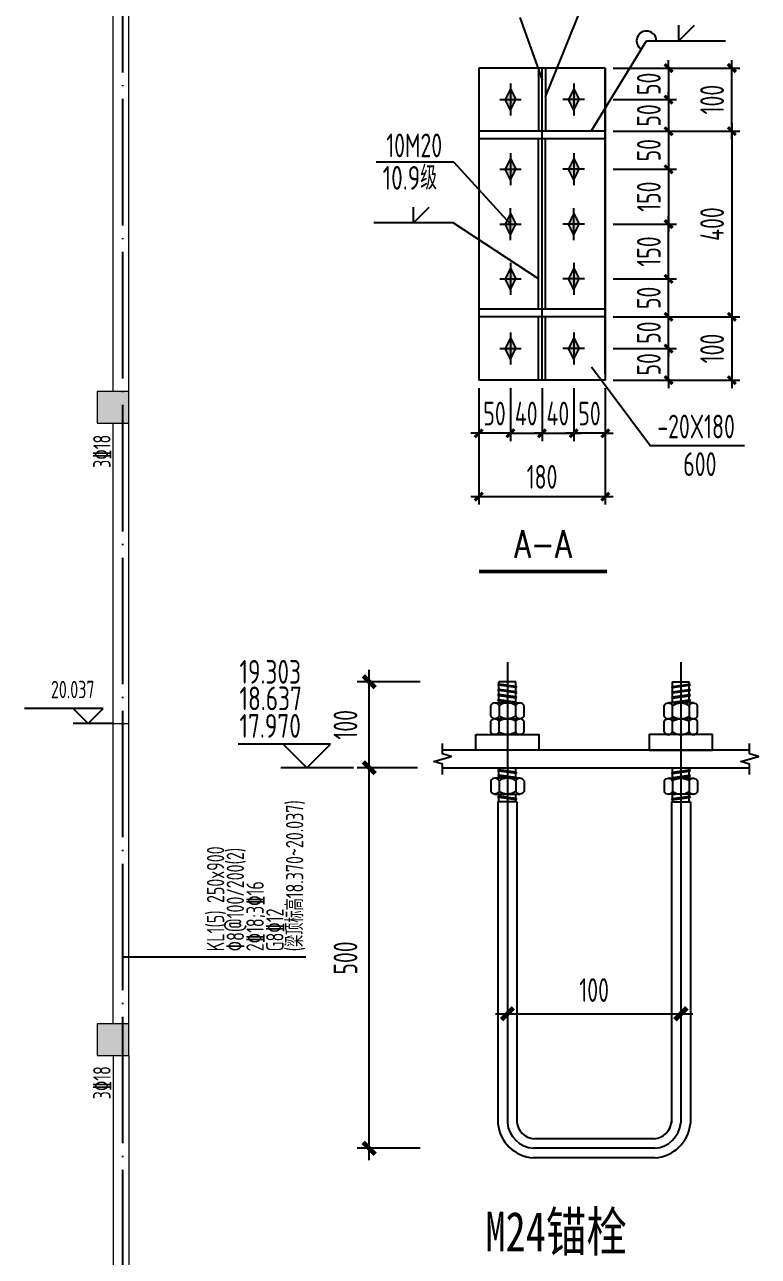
# Model space of a CAD drawing. Extents: x -2331248 to -1198620, y -977263 to -545844.
# Drawn here: x -1376180 to -1364583, y -821323 to -801837 of the extents above; entities that cross this region are included whole.
import ezdxf
from ezdxf.enums import TextEntityAlignment as Align

# ---------------------------------------------------------------- set-up
doc = ezdxf.new("R2010")
doc.units = 0
doc.header["$LTSCALE"] = 1000
doc.header["$MEASUREMENT"] = 0
doc.linetypes.add('CONTINOUS', pattern=[0])
doc.linetypes.add('DOTE', pattern=[2.42, 2, -0.2, 0.02, -0.2])
doc.layers.get('0').update_dxf_attribs({"linetype": 'CONTINUOUS'})
doc.layers.get('DEFPOINTS').update_dxf_attribs({"linetype": 'CONTINUOUS'})
for name, color, linetype in [('10', 253, 'CONTINUOUS'), ('ADIME', 3, 'CONTINUOUS'), ('AXIS', 253, 'CONTINOUS'), ('BOLT', 7, 'CONTINUOUS'), ('DOTE', 1, 'DOTE'), ('HATCH', 253, 'CONTINUOUS'), ('TEXT', 7, 'CONTINUOUS'), ('THIN', 7, 'CONTINUOUS'), ('构件', 74, 'CONTINUOUS'), ('柱涂实', 54, 'CONTINUOUS'), ('细线', 45, 'CONTINUOUS')]:
    doc.layers.add(name, color=color, linetype=linetype)
for name, color, linetype, lineweight in [('S_Beam', 4, 'CONTINUOUS', 18), ('S_BeamDimLocalVer', 7, 'CONTINUOUS', 25), ('S_BeamDimMassVer', 2, 'CONTINUOUS', 25), ('S_Cl', 2, 'CONTINUOUS', 9)]:
    doc.layers.add(name, color=color, linetype=linetype, lineweight=lineweight)
doc.styles.get("Standard").update_dxf_attribs({"font": 'txt.shx', "height": 3, "bigfont": 'hztxt.shx'})
doc.styles.add('STYLE2', font='tssdeng.shx', dxfattribs={"width": 0.8, "bigfont": 'tssdchn.shx'})
doc.styles.add('TSSD_DIMENSION', font='Tssdeng.shx', dxfattribs={"width": 0.7, "bigfont": 'hztxt.shx'})
doc.styles.add('TSSD_REIN', font='Tssdeng.shx', dxfattribs={"width": 0.7, "bigfont": 'hztxt.shx'})
doc.styles.add('黑体', font='SIMHEI.TTF', dxfattribs={"width": 1.4})
doc.dimstyles.new('NORMAL', dxfattribs={"dimtxt": 300, "dimasz": 150, "dimexe": 150, "dimexo": 200, "dimgap": 150, "dimtad": 1, "dimdec": 0, "dimzin": 0, "dimdsep": 46, "dimtxsty": 'TSSD_DIMENSION', "dimblk": 'ARCHTICK', "dimblk1": 'ARCHTICK', "dimblk2": 'ARCHTICK', "dimsah": 1, "dimcen": 0, "dimdle": 150, "dimclrt": 7, "dimadec": 0, "dimazin": 0, "dimtfac": 1, "dimtdec": 0, "dimtix": 1, "dimtmove": 2, "dimatfit": 3, "dimldrblk": 'ARCHTICK', "dimfxl": 1, "dimtolj": 1, "dimtzin": 0, "dimarcsym": 0})
doc.dimstyles.new('TSSD_150_150', dxfattribs={"dimtxt": 450, "dimasz": 150, "dimexe": 150, "dimexo": 200, "dimgap": 150, "dimtad": 1, "dimdec": 0, "dimzin": 0, "dimdsep": 46, "dimtxsty": 'TSSD_DIMENSION', "dimblk": 'ARCHTICK', "dimblk1": 'ARCHTICK', "dimblk2": 'ARCHTICK', "dimsah": 1, "dimcen": 0, "dimdle": 150, "dimclrt": 7, "dimadec": 0, "dimazin": 0, "dimtfac": 1, "dimtdec": 0, "dimtix": 1, "dimtmove": 2, "dimatfit": 3, "dimldrblk": 'ARCHTICK', "dimfxl": 1, "dimtolj": 1, "dimtzin": 0, "dimarcsym": 0})

# ---------------------------------------------------------------- blocks, each defined once
blk = doc.blocks.new('_ARCHTICK')
at = {"color": 0, "linetype": 'ByBlock', "const_width": 0.4}
blk.add_lwpolyline([(-0.5, -0.5), (0.5, 0.5)], dxfattribs=at)
blk = doc.blocks.new('*D1272')
at = {"layer": 'DEFPOINTS', "color": 0}
for p in [(2158, 2805), (3002, 2805), (2967, 1718)]:
    blk.add_point(p, dxfattribs=at)
at = {"layer": '细线', "color": 0, "lineweight": -2}
for p, q in [((2158, 1568), (2158, 2955)), ((2802, 2805), (2008, 2805)), ((2767, 1718), (2008, 1718))]:
    blk.add_line(p, q, dxfattribs=at)
at = {"layer": '细线', "color": 0, "lineweight": -2, "xscale": 150, "yscale": 150, "zscale": 150}
for p, rotation in [((2158, 2805), 90), ((2158, 1718), 270)]:
    blk.add_blockref('_ARCHTICK', p, dxfattribs=dict(at, rotation=rotation))
at = {"layer": '细线', "color": 7, "insert": (1858, 2261), "char_height": 300, "attachment_point": 5, "rotation": 90, "style": 'TSSD_DIMENSION'}
blk.add_mtext('\\A1;100', dxfattribs=at)
blk = doc.blocks.new('*D1273')
at = {"layer": 'DEFPOINTS', "color": 0}
for p in [(2158, 1718), (2967, 1718), (3002, -3099)]:
    blk.add_point(p, dxfattribs=at)
at = {"layer": '细线', "color": 0, "lineweight": -2}
for p, q in [((2767, 1718), (2008, 1718)), ((2158, -3249), (2158, 1868)), ((2802, -3099), (2008, -3099))]:
    blk.add_line(p, q, dxfattribs=at)
at = {"layer": '细线', "color": 0, "lineweight": -2, "xscale": 150, "yscale": 150, "zscale": 150}
for p, rotation in [((2158, 1718), 90), ((2158, -3099), 270)]:
    blk.add_blockref('_ARCHTICK', p, dxfattribs=dict(at, rotation=rotation))
at = {"layer": '细线', "color": 7, "insert": (1858, -690), "char_height": 300, "attachment_point": 5, "rotation": 90, "style": 'TSSD_DIMENSION'}
blk.add_mtext('\\A1;500', dxfattribs=at)
blk = doc.blocks.new('*D1274')
at = {"layer": 'DEFPOINTS', "color": 0}
for p in [(3905, -1020), (6100, -1020), (6100, -1396)]:
    blk.add_point(p, dxfattribs=at)
at = {"layer": '细线', "color": 0, "lineweight": -2}
for p, q in [((3905, -1220), (3905, -1546)), ((6100, -1220), (6100, -1546)), ((3755, -1396), (6250, -1396))]:
    blk.add_line(p, q, dxfattribs=at)
at = {"layer": '细线', "color": 0, "lineweight": -2, "xscale": 150, "yscale": 150, "zscale": 150, "rotation": 180}
blk.add_blockref('_ARCHTICK', (3905, -1396), dxfattribs=at)
at = {"layer": '细线', "color": 0, "lineweight": -2, "xscale": 150, "yscale": 150, "zscale": 150}
blk.add_blockref('_ARCHTICK', (6100, -1396), dxfattribs=at)
at = {"layer": '细线', "color": 7, "insert": (5003, -1096), "char_height": 300, "attachment_point": 5, "style": 'TSSD_DIMENSION'}
blk.add_mtext('\\A1;100', dxfattribs=at)
blk = doc.blocks.new('*D1275')
at = {"layer": 'ADIME', "color": 0, "lineweight": -2}
for p, q in [((4344, 6523), (4344, 5850)), ((4744, 6523), (4744, 5850)), ((4344, 5950), (4244, 5950)), ((4344, 5950), (4744, 5950)), ((4744, 5950), (4844, 5950))]:
    blk.add_line(p, q, dxfattribs=at)
at = {"layer": 'DEFPOINTS', "color": 0}
for p in [(4344, 6623), (4744, 6623), (4744, 5950)]:
    blk.add_point(p, dxfattribs=at)
at = {"layer": 'ADIME', "color": 0, "lineweight": -2, "xscale": 100, "yscale": 100, "zscale": 100}
blk.add_blockref('_ARCHTICK', (4344, 5950), dxfattribs=at)
at = {"layer": 'ADIME', "color": 0, "lineweight": -2, "xscale": 100, "yscale": 100, "zscale": 100, "rotation": 180}
blk.add_blockref('_ARCHTICK', (4744, 5950), dxfattribs=at)
at = {"layer": 'ADIME', "color": 7, "insert": (4544, 6200), "char_height": 300, "attachment_point": 5, "style": 'TSSD_DIMENSION'}
blk.add_mtext('\\A1;40', dxfattribs=at)
blk = doc.blocks.new('*D1276')
at = {"layer": 'ADIME', "color": 0, "lineweight": -2}
for p, q in [((3543, 6523), (3543, 5049)), ((5144, 6523), (5144, 5049)), ((3443, 5149), (5244, 5149))]:
    blk.add_line(p, q, dxfattribs=at)
at = {"layer": 'DEFPOINTS', "color": 0}
for p in [(3543, 6623), (5144, 6623), (5144, 5149)]:
    blk.add_point(p, dxfattribs=at)
at = {"layer": 'ADIME', "color": 0, "lineweight": -2, "xscale": 100, "yscale": 100, "zscale": 100, "rotation": 180}
blk.add_blockref('_ARCHTICK', (3543, 5149), dxfattribs=at)
at = {"layer": 'ADIME', "color": 0, "lineweight": -2, "xscale": 100, "yscale": 100, "zscale": 100}
blk.add_blockref('_ARCHTICK', (5144, 5149), dxfattribs=at)
at = {"layer": 'ADIME', "color": 7, "insert": (4344, 5399), "char_height": 300, "attachment_point": 5, "style": 'TSSD_DIMENSION'}
blk.add_mtext('\\A1;180', dxfattribs=at)
blk = doc.blocks.new('*D1277')
at = {"layer": 'ADIME', "color": 0, "lineweight": -2}
for p, q in [((3543, 6523), (3543, 5850)), ((3944, 6523), (3944, 5850)), ((3543, 5950), (3443, 5950)), ((3944, 5950), (3543, 5950)), ((3944, 5950), (4044, 5950))]:
    blk.add_line(p, q, dxfattribs=at)
at = {"layer": 'DEFPOINTS', "color": 0}
for p in [(3543, 6623), (3944, 6623), (3543, 5950)]:
    blk.add_point(p, dxfattribs=at)
at = {"layer": 'ADIME', "color": 0, "lineweight": -2, "xscale": 100, "yscale": 100, "zscale": 100}
blk.add_blockref('_ARCHTICK', (3543, 5950), dxfattribs=at)
at = {"layer": 'ADIME', "color": 0, "lineweight": -2, "xscale": 100, "yscale": 100, "zscale": 100, "rotation": 180}
blk.add_blockref('_ARCHTICK', (3944, 5950), dxfattribs=at)
at = {"layer": 'ADIME', "color": 7, "insert": (3743, 6200), "char_height": 300, "attachment_point": 5, "style": 'TSSD_DIMENSION'}
blk.add_mtext('\\A1;50', dxfattribs=at)
blk = doc.blocks.new('*D1278')
at = {"layer": 'ADIME', "color": 0, "lineweight": -2}
for p, q in [((3944, 6523), (3944, 5850)), ((4344, 6523), (4344, 5850)), ((3944, 5950), (3844, 5950)), ((3944, 5950), (4344, 5950)), ((4344, 5950), (4444, 5950))]:
    blk.add_line(p, q, dxfattribs=at)
at = {"layer": 'DEFPOINTS', "color": 0}
for p in [(3944, 6623), (4344, 6623), (4344, 5950)]:
    blk.add_point(p, dxfattribs=at)
at = {"layer": 'ADIME', "color": 0, "lineweight": -2, "xscale": 100, "yscale": 100, "zscale": 100}
blk.add_blockref('_ARCHTICK', (3944, 5950), dxfattribs=at)
at = {"layer": 'ADIME', "color": 0, "lineweight": -2, "xscale": 100, "yscale": 100, "zscale": 100, "rotation": 180}
blk.add_blockref('_ARCHTICK', (4344, 5950), dxfattribs=at)
at = {"layer": 'ADIME', "color": 7, "insert": (4144, 6200), "char_height": 300, "attachment_point": 5, "style": 'TSSD_DIMENSION'}
blk.add_mtext('\\A1;40', dxfattribs=at)
blk = doc.blocks.new('*D1243')
at = {"layer": 'ADIME', "color": 0, "lineweight": -2}
for p, q in [((5944, 10573), (5944, 10673)), ((5244, 10573), (6044, 10573)), ((5944, 10573), (5944, 10173)), ((5244, 10173), (6044, 10173)), ((5944, 10173), (5944, 10073))]:
    blk.add_line(p, q, dxfattribs=at)
at = {"layer": 'DEFPOINTS', "color": 0}
for p in [(5144, 10573), (5144, 10173), (5944, 10173)]:
    blk.add_point(p, dxfattribs=at)
at = {"layer": 'ADIME', "color": 0, "lineweight": -2, "xscale": 100, "yscale": 100, "zscale": 100}
for p, rotation in [((5944, 10573), 270), ((5944, 10173), 90)]:
    blk.add_blockref('_ARCHTICK', p, dxfattribs=dict(at, rotation=rotation))
at = {"layer": 'ADIME', "color": 7, "insert": (5694, 10373), "char_height": 300, "attachment_point": 5, "rotation": 90, "style": 'TSSD_DIMENSION'}
blk.add_mtext('\\A1;50', dxfattribs=at)
blk = doc.blocks.new('*D1244')
at = {"layer": 'ADIME', "color": 0, "lineweight": -2}
for p, q in [((5244, 10173), (6044, 10173)), ((5944, 10173), (5944, 10273)), ((5944, 10173), (5944, 9773)), ((5244, 9773), (6044, 9773)), ((5944, 9773), (5944, 9673))]:
    blk.add_line(p, q, dxfattribs=at)
at = {"layer": 'DEFPOINTS', "color": 0}
for p in [(5144, 10173), (5144, 9773), (5944, 9773)]:
    blk.add_point(p, dxfattribs=at)
at = {"layer": 'ADIME', "color": 0, "lineweight": -2, "xscale": 100, "yscale": 100, "zscale": 100}
for p, rotation in [((5944, 10173), 270), ((5944, 9773), 90)]:
    blk.add_blockref('_ARCHTICK', p, dxfattribs=dict(at, rotation=rotation))
at = {"layer": 'ADIME', "color": 7, "insert": (5694, 9973), "char_height": 300, "attachment_point": 5, "rotation": 90, "style": 'TSSD_DIMENSION'}
blk.add_mtext('\\A1;50', dxfattribs=at)
blk = doc.blocks.new('*D1245')
at = {"layer": 'ADIME', "color": 0, "lineweight": -2}
for p, q in [((6744, 9673), (6744, 10673)), ((5244, 10573), (6844, 10573)), ((5244, 9773), (6844, 9773))]:
    blk.add_line(p, q, dxfattribs=at)
at = {"layer": 'DEFPOINTS', "color": 0}
for p in [(5144, 10573), (6744, 10573), (5144, 9773)]:
    blk.add_point(p, dxfattribs=at)
at = {"layer": 'ADIME', "color": 0, "lineweight": -2, "xscale": 100, "yscale": 100, "zscale": 100}
for p, rotation in [((6744, 10573), 90), ((6744, 9773), 270)]:
    blk.add_blockref('_ARCHTICK', p, dxfattribs=dict(at, rotation=rotation))
at = {"layer": 'ADIME', "color": 7, "insert": (6494, 10173), "char_height": 300, "attachment_point": 5, "rotation": 90, "style": 'TSSD_DIMENSION'}
blk.add_mtext('\\A1;100', dxfattribs=at)
blk = doc.blocks.new('*D1246')
at = {"layer": 'ADIME', "color": 0, "lineweight": -2}
for p, q in [((5944, 9873), (5944, 9192)), ((5244, 9773), (6044, 9773)), ((5244, 9292), (6044, 9292))]:
    blk.add_line(p, q, dxfattribs=at)
at = {"layer": 'DEFPOINTS', "color": 0}
for p in [(5144, 9773), (5144, 9292), (5944, 9292)]:
    blk.add_point(p, dxfattribs=at)
at = {"layer": 'ADIME', "color": 0, "lineweight": -2, "xscale": 100, "yscale": 100, "zscale": 100}
for p, rotation in [((5944, 9773), 90), ((5944, 9292), 270)]:
    blk.add_blockref('_ARCHTICK', p, dxfattribs=dict(at, rotation=rotation))
at = {"layer": 'ADIME', "color": 7, "insert": (5694, 9533), "char_height": 300, "attachment_point": 5, "rotation": 90, "style": 'TSSD_DIMENSION'}
blk.add_mtext('\\A1;50', dxfattribs=at)
blk = doc.blocks.new('*D1247')
at = {"layer": 'ADIME', "color": 0, "lineweight": -2}
for p, q in [((6744, 7524), (6744, 6523)), ((5244, 7424), (6844, 7424)), ((5244, 6623), (6844, 6623))]:
    blk.add_line(p, q, dxfattribs=at)
at = {"layer": 'DEFPOINTS', "color": 0}
for p in [(5144, 7424), (5144, 6623), (6744, 6623)]:
    blk.add_point(p, dxfattribs=at)
at = {"layer": 'ADIME', "color": 0, "lineweight": -2, "xscale": 100, "yscale": 100, "zscale": 100}
for p, rotation in [((6744, 7424), 90), ((6744, 6623), 270)]:
    blk.add_blockref('_ARCHTICK', p, dxfattribs=dict(at, rotation=rotation))
at = {"layer": 'ADIME', "color": 7, "insert": (6494, 7023), "char_height": 300, "attachment_point": 5, "rotation": 90, "style": 'TSSD_DIMENSION'}
blk.add_mtext('\\A1;100', dxfattribs=at)
blk = doc.blocks.new('*D1248')
at = {"layer": 'ADIME', "color": 0, "lineweight": -2}
for p, q in [((5244, 7023), (6044, 7023)), ((5944, 7023), (5944, 7123)), ((5944, 6623), (5944, 7023)), ((5244, 6623), (6044, 6623)), ((5944, 6623), (5944, 6523))]:
    blk.add_line(p, q, dxfattribs=at)
at = {"layer": 'DEFPOINTS', "color": 0}
for p in [(5144, 7023), (5944, 7023), (5144, 6623)]:
    blk.add_point(p, dxfattribs=at)
at = {"layer": 'ADIME', "color": 0, "lineweight": -2, "xscale": 100, "yscale": 100, "zscale": 100}
for p, rotation in [((5944, 7023), 270), ((5944, 6623), 90)]:
    blk.add_blockref('_ARCHTICK', p, dxfattribs=dict(at, rotation=rotation))
at = {"layer": 'ADIME', "color": 7, "insert": (5694, 6823), "char_height": 300, "attachment_point": 5, "rotation": 90, "style": 'TSSD_DIMENSION'}
blk.add_mtext('\\A1;50', dxfattribs=at)
blk = doc.blocks.new('*D1249')
at = {"layer": 'ADIME', "color": 0, "lineweight": -2}
for p, q in [((5944, 7424), (5944, 7524)), ((5244, 7424), (6044, 7424)), ((5944, 7023), (5944, 7424)), ((5244, 7023), (6044, 7023)), ((5944, 7023), (5944, 6923))]:
    blk.add_line(p, q, dxfattribs=at)
at = {"layer": 'DEFPOINTS', "color": 0}
for p in [(5144, 7424), (5944, 7424), (5144, 7023)]:
    blk.add_point(p, dxfattribs=at)
at = {"layer": 'ADIME', "color": 0, "lineweight": -2, "xscale": 100, "yscale": 100, "zscale": 100}
for p, rotation in [((5944, 7424), 270), ((5944, 7023), 90)]:
    blk.add_blockref('_ARCHTICK', p, dxfattribs=dict(at, rotation=rotation))
at = {"layer": 'ADIME', "color": 7, "insert": (5694, 7224), "char_height": 300, "attachment_point": 5, "rotation": 90, "style": 'TSSD_DIMENSION'}
blk.add_mtext('\\A1;50', dxfattribs=at)
blk = doc.blocks.new('*D1250')
at = {"layer": 'ADIME', "color": 0, "lineweight": -2}
for p, q in [((4744, 6523), (4744, 5850)), ((5144, 6523), (5144, 5850)), ((4744, 5950), (4644, 5950)), ((5144, 5950), (4744, 5950)), ((5144, 5950), (5244, 5950))]:
    blk.add_line(p, q, dxfattribs=at)
at = {"layer": 'DEFPOINTS', "color": 0}
for p in [(4744, 6623), (5144, 6623), (4744, 5950)]:
    blk.add_point(p, dxfattribs=at)
at = {"layer": 'ADIME', "color": 0, "lineweight": -2, "xscale": 100, "yscale": 100, "zscale": 100}
blk.add_blockref('_ARCHTICK', (4744, 5950), dxfattribs=at)
at = {"layer": 'ADIME', "color": 0, "lineweight": -2, "xscale": 100, "yscale": 100, "zscale": 100, "rotation": 180}
blk.add_blockref('_ARCHTICK', (5144, 5950), dxfattribs=at)
at = {"layer": 'ADIME', "color": 7, "insert": (4944, 6200), "char_height": 300, "attachment_point": 5, "style": 'TSSD_DIMENSION'}
blk.add_mtext('\\A1;50', dxfattribs=at)
blk = doc.blocks.new('*D1251')
at = {"layer": 'ADIME', "color": 0, "lineweight": -2}
for p, q in [((5244, 8598), (6044, 8598)), ((5944, 7804), (5944, 8698)), ((5244, 7904), (6044, 7904))]:
    blk.add_line(p, q, dxfattribs=at)
at = {"layer": 'DEFPOINTS', "color": 0}
for p in [(5144, 8598), (5944, 8598), (5144, 7904)]:
    blk.add_point(p, dxfattribs=at)
at = {"layer": 'ADIME', "color": 0, "lineweight": -2, "xscale": 100, "yscale": 100, "zscale": 100}
for p, rotation in [((5944, 8598), 90), ((5944, 7904), 270)]:
    blk.add_blockref('_ARCHTICK', p, dxfattribs=dict(at, rotation=rotation))
at = {"layer": 'ADIME', "color": 7, "insert": (5694, 8251), "char_height": 300, "attachment_point": 5, "rotation": 90, "style": 'TSSD_DIMENSION'}
blk.add_mtext('\\A1;150', dxfattribs=at)
blk = doc.blocks.new('*D1252')
at = {"layer": 'ADIME', "color": 0, "lineweight": -2}
for p, q in [((5944, 7324), (5944, 8004)), ((5244, 7904), (6044, 7904)), ((5244, 7424), (6044, 7424))]:
    blk.add_line(p, q, dxfattribs=at)
at = {"layer": 'DEFPOINTS', "color": 0}
for p in [(5144, 7904), (5944, 7904), (5144, 7424)]:
    blk.add_point(p, dxfattribs=at)
at = {"layer": 'ADIME', "color": 0, "lineweight": -2, "xscale": 100, "yscale": 100, "zscale": 100}
for p, rotation in [((5944, 7904), 90), ((5944, 7424), 270)]:
    blk.add_blockref('_ARCHTICK', p, dxfattribs=dict(at, rotation=rotation))
at = {"layer": 'ADIME', "color": 7, "insert": (5694, 7664), "char_height": 300, "attachment_point": 5, "rotation": 90, "style": 'TSSD_DIMENSION'}
blk.add_mtext('\\A1;50', dxfattribs=at)
blk = doc.blocks.new('*D1253')
at = {"layer": 'ADIME', "color": 0, "lineweight": -2}
for p, q in [((6744, 9873), (6744, 7324)), ((5244, 9773), (6844, 9773)), ((5244, 7424), (6844, 7424))]:
    blk.add_line(p, q, dxfattribs=at)
at = {"layer": 'DEFPOINTS', "color": 0}
for p in [(5144, 9773), (5144, 7424), (6744, 7424)]:
    blk.add_point(p, dxfattribs=at)
at = {"layer": 'ADIME', "color": 0, "lineweight": -2, "xscale": 100, "yscale": 100, "zscale": 100}
for p, rotation in [((6744, 9773), 90), ((6744, 7424), 270)]:
    blk.add_blockref('_ARCHTICK', p, dxfattribs=dict(at, rotation=rotation))
at = {"layer": 'ADIME', "color": 7, "insert": (6494, 8598), "char_height": 300, "attachment_point": 5, "rotation": 90, "style": 'TSSD_DIMENSION'}
blk.add_mtext('\\A1;400', dxfattribs=at)
blk = doc.blocks.new('*D1254')
at = {"layer": 'ADIME', "color": 0, "lineweight": -2}
for p, q in [((5944, 9392), (5944, 8498)), ((5244, 9292), (6044, 9292)), ((5244, 8598), (6044, 8598))]:
    blk.add_line(p, q, dxfattribs=at)
at = {"layer": 'DEFPOINTS', "color": 0}
for p in [(5144, 9292), (5144, 8598), (5944, 8598)]:
    blk.add_point(p, dxfattribs=at)
at = {"layer": 'ADIME', "color": 0, "lineweight": -2, "xscale": 100, "yscale": 100, "zscale": 100}
for p, rotation in [((5944, 9292), 90), ((5944, 8598), 270)]:
    blk.add_blockref('_ARCHTICK', p, dxfattribs=dict(at, rotation=rotation))
at = {"layer": 'ADIME', "color": 7, "insert": (5694, 8945), "char_height": 300, "attachment_point": 5, "rotation": 90, "style": 'TSSD_DIMENSION'}
blk.add_mtext('\\A1;150', dxfattribs=at)
blk = doc.blocks.new('A$C0A29128D')
at = {"layer": 'BOLT'}
for points in [[(3943.6, 10308), (3876, 10172.9), (3943.6, 10037.8), (4011.1, 10172.9)], [(4744, 10308), (4811.5, 10172.9), (4744, 10037.8), (4676.4, 10172.9)], [(3943.6, 9427.5), (3876, 9292.5), (3943.6, 9157.4), (4011.1, 9292.5)], [(4744, 9427.5), (4811.5, 9292.5), (4744, 9157.4), (4676.4, 9292.5)], [(3943.6, 8463.1), (3876, 8598.2), (3943.6, 8733.3), (4011.1, 8598.2)], [(4744, 8463.1), (4811.5, 8598.2), (4744, 8733.3), (4676.4, 8598.2)], [(3943.6, 8039), (3876, 7903.9), (3943.6, 7768.9), (4011.1, 7903.9)], [(4744, 8039), (4811.5, 7903.9), (4744, 7768.9), (4676.4, 7903.9)], [(3943.6, 7158.6), (3876, 7023.5), (3943.6, 6888.4), (4011.1, 7023.5)], [(4744, 7158.6), (4811.5, 7023.5), (4744, 6888.4), (4676.4, 7023.5)]]:
    blk.add_hatch(color=256, dxfattribs=at).paths.add_polyline_path(points)
for p, q in [((5144.2, 10573.1), (3543.4, 10573.1)), ((3543.4, 10573.1), (3543.4, 9772.7)), ((5144.2, 9772.7), (5144.2, 10573.1)), ((5144.2, 10573.1), (5144.2, 6623.3)), ((5144.2, 10573.1), (5144.2, 6623.3)), ((5144.2, 9772.7), (3543.4, 9772.7)), ((5144.2, 9772.7), (3543.4, 9772.7)), ((3543.4, 9772.7), (3543.4, 6623.3)), ((5144.2, 9675.3), (3543.4, 9675.3)), ((5144.2, 6703.3), (5144.2, 9772.7)), ((5144.2, 7521.1), (3543.4, 7521.1)), ((5144.2, 7423.7), (3543.4, 7423.7)), ((5144.2, 7423.7), (3543.4, 7423.7)), ((5144.2, 6623.3), (3543.4, 6623.3)), ((3785.4, 1284.6), (3785.4, -2785.8)), ((4025.4, 1284.6), (4025.4, -2779.1)), ((5979.6, 1284.6), (5979.6, -2779.1)), ((6219.6, 1284.6), (6219.6, -2785.8)), ((5763.1, -2978.7), (4242, -2978.7)), ((5771.8, -3218.7), (4233.3, -3218.7))]:
    blk.add_line(p, q)
at = {"ltscale": 0.1}
for p, q in [((4299.7, 10573.1), (4299.7, 9772.7)), ((4387.8, 10573.1), (4387.8, 9772.7)), ((4299.7, 7521.1), (4299.7, 9675.3)), ((4387.8, 7521.1), (4387.8, 9675.3)), ((4299.7, 6623.3), (4299.7, 7423.7)), ((4387.8, 6623.3), (4387.8, 7423.7))]:
    blk.add_line(p, q, dxfattribs=at)
at = {"linetype": 'Continuous'}
for p, q in [((4012.1, 2804.6), (3798.8, 2804.6)), ((3798.8, 2537.9), (3798.8, 2804.6)), ((4012.1, 2537.9), (4012.1, 2804.6)), ((5992.9, 2804.6), (6206.3, 2804.6)), ((5992.9, 2537.9), (5992.9, 2804.6)), ((6206.3, 2537.9), (6206.3, 2804.6)), ((3800, 2505.9), (3800, 2369.9)), ((6205, 2505.9), (6205, 2369.9)), ((6969.1, 1937.9), (3085, 1937.9)), ((3085, 1717.9), (6969.1, 1717.9)), ((4025.4, 1284.6), (3785.4, 1284.6)), ((3798.8, 1284.6), (3798.8, 1384.6)), ((4012.1, 1284.6), (4012.1, 1384.6)), ((5979.6, 1284.6), (6219.6, 1284.6)), ((5992.9, 1284.6), (5992.9, 1384.6)), ((6206.3, 1284.6), (6206.3, 1384.6))]:
    blk.add_line(p, q, dxfattribs=at)
for points in [[(3800, 2505.9, 0.607359), (3694.5, 2505.9, 0.607359)], [(4010.9, 2505.9, 0.3036534), (3799.9, 2505.9, 0.3036534)], [(4116.3, 2505.9, 0.607359), (4010.8, 2505.9, 0.607359)], [(5888.7, 2505.9, -0.607359), (5994.2, 2505.9)], [(5994.1, 2505.9, -0.3036534), (6205.1, 2505.9)], [(6205, 2505.9, -0.607359), (6310.5, 2505.9)], [(3800, 2369.9, -0.607359), (3694.5, 2369.9, -0.607359)], [(4010.9, 2369.9, -0.3036534), (3799.9, 2369.9, -0.3036534)], [(4116.3, 2369.9, -0.607359), (4010.8, 2369.9, -0.607359)], [(5888.7, 2369.9, 0.607359), (5994.2, 2369.9)], [(5994.1, 2369.9, 0.3036534), (6205.1, 2369.9)], [(6205, 2369.9, 0.607359), (6310.5, 2369.9)], [(3800, 2305.9, 0.607359), (3694.5, 2305.9, 0.607359)], [(4010.9, 2305.9, 0.3036534), (3799.9, 2305.9, 0.3036534)], [(4116.3, 2305.9, 0.607359), (4010.8, 2305.9, 0.607359)], [(5888.7, 2305.9, -0.607359), (5994.2, 2305.9)], [(5994.1, 2305.9, -0.3036534), (6205.1, 2305.9)], [(6205, 2305.9, -0.607359), (6310.5, 2305.9)], [(3800, 2169.9, -0.607359), (3694.5, 2169.9, -0.607359)], [(4010.9, 2169.9, -0.3036534), (3799.9, 2169.9, -0.3036534)], [(4116.3, 2169.9, -0.607359), (4010.8, 2169.9, -0.607359)], [(5888.7, 2169.9, 0.607359), (5994.2, 2169.9)], [(5994.1, 2169.9, 0.3036534), (6205.1, 2169.9)], [(6205, 2169.9, 0.607359), (6310.5, 2169.9)], [(3800, 1552.5, 0.607359), (3694.5, 1552.5, 0.607359)], [(4010.9, 1552.5, 0.3036534), (3799.9, 1552.5, 0.3036534)], [(4116.3, 1552.5, 0.607359), (4010.8, 1552.5, 0.607359)], [(5888.7, 1552.5, -0.607359), (5994.2, 1552.5)], [(5994.1, 1552.5, -0.3036534), (6205.1, 1552.5)], [(6205, 1552.5, -0.607359), (6310.5, 1552.5)], [(3800, 1416.6, -0.607359), (3694.5, 1416.6, -0.607359)], [(4010.9, 1416.6, -0.3036534), (3799.9, 1416.6, -0.3036534)], [(4116.3, 1416.6, -0.607359), (4010.8, 1416.6, -0.607359)], [(5888.7, 1416.6, 0.607359), (5994.2, 1416.6)], [(5994.1, 1416.6, 0.3036534), (6205.1, 1416.6)], [(6205, 1416.6, 0.607359), (6310.5, 1416.6)]]:
    blk.add_lwpolyline(points, format="xyb", dxfattribs=at)
for points in [[(3694.5, 2369.9), (3694.5, 2505.9)], [(3747.3, 2537.9), (4063.6, 2537.9)], [(4010.9, 2369.9), (4010.9, 2505.9)], [(4116.3, 2369.9), (4116.3, 2505.9)], [(5888.7, 2369.9), (5888.7, 2505.9)], [(6257.8, 2537.9), (5941.4, 2537.9)], [(5994.2, 2369.9), (5994.2, 2505.9)], [(6310.5, 2369.9), (6310.5, 2505.9)], [(3694.5, 2169.9), (3694.5, 2305.9)], [(3747.3, 2337.9), (4063.6, 2337.9)], [(3800, 2169.9), (3800, 2305.9)], [(4010.9, 2169.9), (4010.9, 2305.9)], [(4116.3, 2169.9), (4116.3, 2305.9)], [(5888.7, 2169.9), (5888.7, 2305.9)], [(6257.8, 2337.9), (5941.4, 2337.9)], [(5994.2, 2169.9), (5994.2, 2305.9)], [(6205, 2169.9), (6205, 2305.9)], [(6310.5, 2169.9), (6310.5, 2305.9)], [(3505.4, 2137.9), (4305.4, 2137.9), (4305.4, 1937.9), (3505.4, 1937.9), (3505.4, 2137.9)], [(6499.6, 2137.9), (5699.6, 2137.9), (5699.6, 1937.9), (6499.6, 1937.9), (6499.6, 2137.9)], [(3694.5, 1552.6), (3694.5, 1416.6)], [(3800, 1552.6), (3800, 1416.6)], [(4010.9, 1552.6), (4010.9, 1416.6)], [(4116.3, 1552.6), (4116.3, 1416.6)], [(5888.7, 1552.6), (5888.7, 1416.6)], [(5994.2, 1552.6), (5994.2, 1416.6)], [(6205, 1552.6), (6205, 1416.6)], [(6310.5, 1552.6), (6310.5, 1416.6)], [(3747.3, 1384.6), (4063.6, 1384.6)], [(6257.8, 1384.6), (5941.4, 1384.6)]]:
    blk.add_lwpolyline(points, dxfattribs=at)
for centre, radius, start, end in [((4263.2, -2739.7), 480, 185.50875, 266.42955), ((4262.7, -2740.8), 238.8, 185.39125, 265.02538), ((5742.4, -2740.8), 238.8, 274.97462, 354.60875), ((5741.9, -2739.7), 480, 273.57045, 354.49125)]:
    blk.add_arc(centre, radius, start, end)
at = {"layer": '10'}
for p, q in [((4387.8, 10208.7), (4852.6, 11357.7)), ((6073.1, 10915.9), (6273.1, 11115.9)), ((6073.1, 10915.9), (6073.1, 11115.9)), ((4963.3, 9772.7), (5665.1, 10915.9)), ((5665.1, 10915.9), (6665.1, 10915.9)), ((2718.5, 8612.5), (2918.5, 8812.5)), ((2718.5, 8612.5), (2718.5, 8812.5)), ((3218.5, 8612.5), (2218.5, 8612.5)), ((4299.7, 7904.6), (3218.5, 8612.5))]:
    blk.add_line(p, q, dxfattribs=at)
at = {"layer": '10', "color": 7, "const_width": 45}
blk.add_lwpolyline([(3546.2, 4200.5), (5166.2, 4200.5)], dxfattribs=at)
at = {"layer": '10'}
blk.add_arc((5665.1, 10915.9), 125, 0, 238.45191, dxfattribs=at)
at = {"layer": 'AXIS'}
for p, q in [((4343.8, 6623.3), (4343.8, 10573.1)), ((3943.6, 10375.5), (3943.6, 9970.3)), ((4744, 10375.5), (4744, 9970.3)), ((3808.5, 10172.9), (4078.6, 10172.9)), ((4879, 10172.9), (4608.9, 10172.9)), ((3943.6, 9495.1), (3943.6, 9089.9)), ((4744, 9495.1), (4744, 9089.9)), ((3808.5, 9292.5), (4078.6, 9292.5)), ((4879, 9292.5), (4608.9, 9292.5)), ((3943.6, 8395.6), (3943.6, 8800.8)), ((4744, 8395.6), (4744, 8800.8)), ((3808.5, 8598.2), (4078.6, 8598.2)), ((4879, 8598.2), (4608.9, 8598.2)), ((3943.6, 8106.5), (3943.6, 7701.3)), ((4744, 8106.5), (4744, 7701.3)), ((3808.5, 7903.9), (4078.6, 7903.9)), ((4879, 7903.9), (4608.9, 7903.9)), ((3943.6, 7226.1), (3943.6, 6820.9)), ((4744, 7226.1), (4744, 6820.9)), ((3808.5, 7023.5), (4078.6, 7023.5)), ((4879, 7023.5), (4608.9, 7023.5))]:
    blk.add_line(p, q, dxfattribs=at)
at = {"layer": 'AXIS', "ltscale": 2}
for p, q in [((3905.4, 3055.1), (3905.4, -2774.5)), ((6099.6, 3055.1), (6099.6, -2774.5)), ((5767.7, -3098.7), (4237.3, -3098.7))]:
    blk.add_line(p, q, dxfattribs=at)
for centre, start, end in [((4262.7, -2740.8), 185.39125, 265.94195), ((5742.4, -2740.8), 274.05805, 354.60875)]:
    blk.add_arc(centre, 358.8, start, end, dxfattribs=at)
at = {"layer": 'BOLT'}
for p, q in [((3943.6, 10308), (3876, 10172.9)), ((3943.6, 10308), (4011.1, 10172.9)), ((4744, 10308), (4676.4, 10172.9)), ((4744, 10308), (4811.5, 10172.9)), ((3943.6, 10037.8), (3876, 10172.9)), ((3943.6, 10037.8), (4011.1, 10172.9)), ((4744, 10037.8), (4676.4, 10172.9)), ((4744, 10037.8), (4811.5, 10172.9)), ((3943.6, 9427.5), (3876, 9292.5)), ((3943.6, 9427.5), (4011.1, 9292.5)), ((4744, 9427.5), (4676.4, 9292.5)), ((4744, 9427.5), (4811.5, 9292.5)), ((3943.6, 9157.4), (3876, 9292.5)), ((3943.6, 9157.4), (4011.1, 9292.5)), ((4744, 9157.4), (4676.4, 9292.5)), ((4744, 9157.4), (4811.5, 9292.5)), ((3943.6, 8733.3), (3876, 8598.2)), ((3943.6, 8733.3), (4011.1, 8598.2)), ((4744, 8733.3), (4676.4, 8598.2)), ((4744, 8733.3), (4811.5, 8598.2)), ((3943.6, 8463.1), (3876, 8598.2)), ((3943.6, 8463.1), (4011.1, 8598.2)), ((4744, 8463.1), (4676.4, 8598.2)), ((4744, 8463.1), (4811.5, 8598.2)), ((3943.6, 8039), (3876, 7903.9)), ((3943.6, 8039), (4011.1, 7903.9)), ((4744, 8039), (4676.4, 7903.9)), ((4744, 8039), (4811.5, 7903.9)), ((3943.6, 7768.9), (3876, 7903.9)), ((3943.6, 7768.9), (4011.1, 7903.9)), ((4744, 7768.9), (4676.4, 7903.9)), ((4744, 7768.9), (4811.5, 7903.9)), ((3943.6, 7158.6), (3876, 7023.5)), ((3943.6, 6888.4), (3876, 7023.5)), ((3943.6, 7158.6), (4011.1, 7023.5)), ((3943.6, 6888.4), (4011.1, 7023.5)), ((4744, 7158.6), (4676.4, 7023.5)), ((4744, 6888.4), (4676.4, 7023.5)), ((4744, 7158.6), (4811.5, 7023.5)), ((4744, 6888.4), (4811.5, 7023.5))]:
    blk.add_line(p, q, dxfattribs=at)
at = {"layer": 'HATCH', "linetype": 'Continuous'}
for p, q in [((3785.4, 2771.2), (3798.8, 2776.1)), ((4025.4, 2737.9), (3785.4, 2771.2)), ((3798.8, 2762.6), (3785.4, 2771.2)), ((3785.4, 2704.6), (3798.8, 2709.4)), ((4025.4, 2671.2), (3785.4, 2704.6)), ((3798.8, 2696), (3785.4, 2704.6)), ((4012.1, 2746.5), (3798.8, 2776.1)), ((4012.1, 2733), (3798.8, 2762.6)), ((4012.1, 2679.8), (3798.8, 2709.4)), ((4012.1, 2666.3), (3798.8, 2696)), ((4012.1, 2746.5), (4025.4, 2737.9)), ((4012.1, 2733), (4025.4, 2737.9)), ((4012.1, 2679.8), (4025.4, 2671.2)), ((4012.1, 2666.3), (4025.4, 2671.2)), ((5979.6, 2737.9), (6219.6, 2771.2)), ((5992.9, 2746.5), (5979.6, 2737.9)), ((5992.9, 2733), (5979.6, 2737.9)), ((5979.6, 2671.2), (6219.6, 2704.6)), ((5992.9, 2679.8), (5979.6, 2671.2)), ((5992.9, 2666.3), (5979.6, 2671.2)), ((5992.9, 2746.5), (6206.3, 2776.1)), ((5992.9, 2733), (6206.3, 2762.6)), ((5992.9, 2679.8), (6206.3, 2709.4)), ((5992.9, 2666.3), (6206.3, 2696)), ((6219.6, 2771.2), (6206.3, 2776.1)), ((6206.3, 2762.6), (6219.6, 2771.2)), ((6219.6, 2704.6), (6206.3, 2709.4)), ((6206.3, 2696), (6219.6, 2704.6)), ((3785.4, 2637.9), (3798.8, 2642.8)), ((3798.8, 2629.3), (3785.4, 2637.9)), ((4025.4, 2604.6), (3785.4, 2637.9)), ((3785.4, 2571.2), (3798.8, 2576.1)), ((3798.8, 2562.6), (3785.4, 2571.2)), ((4025.4, 2537.9), (3785.4, 2571.2)), ((4012.1, 2613.1), (3798.8, 2642.8)), ((4012.1, 2599.7), (3798.8, 2629.3)), ((4012.1, 2546.5), (3798.8, 2576.1)), ((3977, 2537.9), (3798.8, 2562.6)), ((4012.1, 2613.1), (4025.4, 2604.6)), ((4012.1, 2599.7), (4025.4, 2604.6)), ((4012.1, 2546.5), (4025.4, 2537.9)), ((5979.6, 2604.6), (6219.6, 2637.9)), ((5992.9, 2613.1), (5979.6, 2604.6)), ((5992.9, 2599.7), (5979.6, 2604.6)), ((5979.6, 2537.9), (6219.6, 2571.2)), ((5992.9, 2546.5), (5979.6, 2537.9)), ((5992.9, 2613.1), (6206.3, 2642.8)), ((5992.9, 2599.7), (6206.3, 2629.3)), ((5992.9, 2546.5), (6206.3, 2576.1)), ((6028.1, 2537.9), (6206.3, 2562.6)), ((6219.6, 2637.9), (6206.3, 2642.8)), ((6206.3, 2629.3), (6219.6, 2637.9)), ((6219.6, 2571.2), (6206.3, 2576.1)), ((6206.3, 2562.6), (6219.6, 2571.2)), ((3798.8, 1584.6), (3798.8, 1717.9)), ((4012.1, 1713), (3977, 1717.9)), ((4012.1, 1584.6), (4012.1, 1717.9)), ((4012.1, 1713), (4025.4, 1717.9)), ((5992.9, 1713), (5979.6, 1717.9)), ((5992.9, 1584.6), (5992.9, 1717.9)), ((5992.9, 1713), (6028.1, 1717.9)), ((6206.3, 1584.6), (6206.3, 1717.9)), ((4063.6, 1584.6), (3747.3, 1584.6)), ((3785.4, 1684.6), (3798.8, 1689.4)), ((3798.8, 1676), (3785.4, 1684.6)), ((4025.4, 1651.2), (3785.4, 1684.6)), ((3785.4, 1617.9), (3798.8, 1622.8)), ((3798.8, 1609.3), (3785.4, 1617.9)), ((4025.4, 1584.6), (3785.4, 1617.9)), ((4012.1, 1659.8), (3798.8, 1689.4)), ((4012.1, 1646.3), (3798.8, 1676)), ((4012.1, 1593.1), (3798.8, 1622.8)), ((3977, 1584.6), (3798.8, 1609.3)), ((4012.1, 1659.8), (4025.4, 1651.2)), ((4012.1, 1646.3), (4025.4, 1651.2)), ((4012.1, 1593.1), (4025.4, 1584.6)), ((5941.4, 1584.6), (6257.8, 1584.6)), ((5979.6, 1651.2), (6219.6, 1684.6)), ((5992.9, 1659.8), (5979.6, 1651.2)), ((5992.9, 1646.3), (5979.6, 1651.2)), ((5979.6, 1584.6), (6219.6, 1617.9)), ((5992.9, 1593.1), (5979.6, 1584.6)), ((5992.9, 1659.8), (6206.3, 1689.4)), ((5992.9, 1646.3), (6206.3, 1676)), ((5992.9, 1593.1), (6206.3, 1622.8)), ((6028.1, 1584.6), (6206.3, 1609.3)), ((6219.6, 1684.6), (6206.3, 1689.4)), ((6206.3, 1676), (6219.6, 1684.6)), ((6219.6, 1617.9), (6206.3, 1622.8)), ((6206.3, 1609.3), (6219.6, 1617.9)), ((3785.4, 1351.2), (3798.8, 1356.1)), ((3798.8, 1342.6), (3785.4, 1351.2)), ((4025.4, 1317.9), (3785.4, 1351.2)), ((3785.4, 1284.6), (3798.8, 1289.4)), ((3785.4, 1284.6), (3785.4, 1284.6)), ((4012.1, 1326.5), (3798.8, 1356.1)), ((4012.1, 1313), (3798.8, 1342.6)), ((3833.9, 1284.6), (3798.8, 1289.4)), ((4012.1, 1379.7), (3977, 1384.6)), ((4012.1, 1379.7), (4025.4, 1384.6)), ((4012.1, 1326.5), (4025.4, 1317.9)), ((4012.1, 1313), (4025.4, 1317.9)), ((5992.9, 1379.7), (5979.6, 1384.6)), ((5979.6, 1317.9), (6219.6, 1351.2)), ((5992.9, 1326.5), (5979.6, 1317.9)), ((5992.9, 1313), (5979.6, 1317.9)), ((5992.9, 1379.7), (6028.1, 1384.6)), ((5992.9, 1326.5), (6206.3, 1356.1)), ((5992.9, 1313), (6206.3, 1342.6)), ((6171.1, 1284.6), (6206.3, 1289.4)), ((6219.6, 1351.2), (6206.3, 1356.1)), ((6206.3, 1342.6), (6219.6, 1351.2)), ((6219.6, 1284.6), (6206.3, 1289.4)), ((6219.6, 1284.6), (6219.6, 1284.6))]:
    blk.add_line(p, q, dxfattribs=at)
at = {"layer": 'TEXT', "ltscale": 99}
for p, q in [((4065, 11210.9), (4343.8, 10424.7)), ((3229, 9383.6), (2246.5, 9383.6)), ((3229, 9383.6), (3943.6, 8598.2))]:
    blk.add_line(p, q, dxfattribs=at)
at = {"layer": 'TEXT'}
for p in [(4967.9, 6792.7), (6905.5, 5792.3)]:
    blk.add_line(p, (5714.2, 5792.3), dxfattribs=at)
at = {"layer": 'THIN'}
for p, q in [((1670, 2017.9), (503, 2017.9)), ((1370, 1717.9), (1070, 2017.9)), ((1370, 1717.9), (1670, 2017.9)), ((1957.9, 1717.9), (1039.3, 1717.9))]:
    blk.add_line(p, q, dxfattribs=at)
for points in [[(3085, 1632.9), (3085, 1762.9), (2975, 1797.9), (3195, 1857.9), (3085, 1892.9), (3085, 2022.9)], [(6969.1, 1632.9), (6969.1, 1762.9), (6859.1, 1797.9), (7079.1, 1857.9), (6969.1, 1892.9), (6969.1, 2022.9)]]:
    blk.add_lwpolyline(points, dxfattribs=at)
at = {"style": '黑体', "width": 0.75}
blk.add_text('M24锚栓', height=500, dxfattribs=at).set_placement((3627.9, -4402.9))
at = {"layer": '10', "style": 'STYLE2', "width": 0.75}
blk.add_text('10.9级', height=300, dxfattribs=at).set_placement((2328.1, 9033))
at = {"layer": '10', "color": 7, "width": 0.781072}
blk.add_text('A-A', height=350, dxfattribs=at).set_placement((3991.7, 4375.5))
at = {"layer": 'TEXT', "ltscale": 99, "style": 'TSSD_REIN', "width": 0.7}
for s, p in [('10M20', (2727.3, 9593.7)), ('-20X180', (6291.9, 6036.1)), ('600', (6339.9, 5559.8))]:
    blk.add_text(s, height=300.15, dxfattribs=at).set_placement(p, align=Align.MIDDLE_CENTER)
at = {"layer": 'TEXT', "ltscale": 99, "style": 'TSSD_REIN', "width": 0.75}
for s, p in [('19.303', (518, 2781.3)), ('18.637', (518, 2445.3)), ('17.970', (518, 2096.9))]:
    blk.add_text(s, height=300, dxfattribs=at).set_placement(p)
at = {"layer": 'ADIME'}
for base, p1, p2, angle, text, picture, middle in [((5943.6, 10172.9), (5144.2, 10573.1), (5144.2, 10172.9), 90, '50', '*D1243', (5693.6, 10373)), ((6744, 10573.1), (5144.2, 9772.7), (5144.2, 10573.1), 270, '100', '*D1245', (6494, 10172.9)), ((5943.6, 9772.7), (5144.2, 10172.9), (5144.2, 9772.7), 90, '50', '*D1244', (5693.6, 9972.8)), ((5943.6, 9292.5), (5144.2, 9772.7), (5144.2, 9292.5), 90, '50', '*D1246', (5693.6, 9532.6)), ((5943.6, 8598.2), (5144.2, 9292.5), (5144.2, 8598.2), 90, '150', '*D1254', (5693.6, 8945.3)), ((5943.6, 8598.2), (5144.2, 7903.9), (5144.2, 8598.2), 270, '150', '*D1251', (5693.6, 8251.1)), ((5943.6, 7903.9), (5144.2, 7423.7), (5144.2, 7903.9), 270, '50', '*D1252', (5693.6, 7663.8)), ((6744, 6623.3), (5144.2, 7423.7), (5144.2, 6623.3), 90, '100', '*D1247', (6494, 7023.5)), ((5943.6, 7423.7), (5144.2, 7023.5), (5144.2, 7423.7), 270, '50', '*D1249', (5693.6, 7223.6)), ((5943.6, 7023.5), (5144.2, 6623.3), (5144.2, 7023.5), 270, '50', '*D1248', (5693.6, 6823.4))]:
    dim = blk.add_linear_dim(base=base, p1=p1, p2=p2, angle=angle, text=text, dimstyle='TSSD_150_150', override={"dimtxt": 300, "dimasz": 100, "dimexe": 100, "dimexo": 100, "dimgap": 100, "dimblk1": 'ARCHTICK', "dimblk2": 'ARCHTICK', "dimsah": 1, "dimdle": 100}, dxfattribs=at)
    dim.commit()
    dim.dimension.update_dxf_attribs({"geometry": picture, "text_midpoint": middle})
dim = blk.add_aligned_dim(p1=(5144.2, 9772.7), p2=(5144.2, 7423.7), distance=1599.9, text='400', dimstyle='TSSD_150_150', override={"dimtxt": 300, "dimasz": 100, "dimexe": 100, "dimexo": 100, "dimgap": 100, "dimblk1": 'ARCHTICK', "dimblk2": 'ARCHTICK', "dimsah": 1, "dimdle": 100}, dxfattribs=at)
dim.commit()
dim.dimension.update_dxf_attribs({"geometry": '*D1253', "text_midpoint": (6494, 8598.2)})
for base, p1, p2, text, picture, middle in [((5144.2, 5149.3), (3543.4, 6623.3), (5144.2, 6623.3), '180', '*D1276', (4343.8, 5399.3)), ((3543.4, 5949.7), (3943.6, 6623.3), (3543.4, 6623.3), '50', '*D1277', (3743.5, 6199.7)), ((4343.8, 5949.7), (3943.6, 6623.3), (4343.8, 6623.3), '40', '*D1278', (4143.7, 6199.7)), ((4744, 5949.7), (4343.8, 6623.3), (4744, 6623.3), '40', '*D1275', (4543.9, 6199.7)), ((4744, 5949.7), (5144.2, 6623.3), (4744, 6623.3), '50', '*D1250', (4944.1, 6199.7))]:
    dim = blk.add_linear_dim(base=base, p1=p1, p2=p2, text=text, dimstyle='TSSD_150_150', override={"dimtxt": 300, "dimasz": 100, "dimexe": 100, "dimexo": 100, "dimgap": 100, "dimblk1": 'ARCHTICK', "dimblk2": 'ARCHTICK', "dimsah": 1, "dimdle": 100}, dxfattribs=at)
    dim.commit()
    dim.dimension.update_dxf_attribs({"geometry": picture, "text_midpoint": middle})
at = {"layer": '细线'}
for base, p1, p2, text, picture, middle in [((2157.9, 2804.6), (2967, 1717.9), (3001.5, 2804.6), '100', '*D1272', (1857.9, 2261.2)), ((2157.9, 1717.9), (3001.5, -3098.7), (2967, 1717.9), '500', '*D1273', (1857.9, -690.4))]:
    dim = blk.add_linear_dim(base=base, p1=p1, p2=p2, angle=90, text=text, dimstyle='NORMAL', override={"dimlfac": 0.25}, dxfattribs=at)
    dim.commit()
    dim.dimension.update_dxf_attribs({"geometry": picture, "text_midpoint": middle})
dim = blk.add_linear_dim(base=(6099.6, -1395.6), p1=(3905.4, -1019.6), p2=(6099.6, -1019.6), text='100', dimstyle='NORMAL', override={"dimlfac": 0.25}, dxfattribs=at)
dim.commit()
dim.dimension.update_dxf_attribs({"geometry": '*D1274', "text_midpoint": (5002.5, -1095.6)})

msp = doc.modelspace()

# ---------------------------------------------------------------- hatches: boundary and pattern name
at = {"layer": '柱涂实'}
for points in [[(-1374533.5, -808143.1), (-1374533.5, -807643.1), (-1375033.5, -807643.1), (-1375033.5, -808143.1)], [(-1374533.5, -818143.1), (-1374533.5, -817643.1), (-1375033.5, -817643.1), (-1375033.5, -818143.1)]]:
    msp.add_hatch(color=256, dxfattribs=at).paths.add_polyline_path(points)

# ---------------------------------------------------------------- linework, layer by layer
at = {"layer": 'DOTE'}
msp.add_line((-1374625.9, -838893.1), (-1374625.9, -786893.1), dxfattribs=at)
at = {"layer": 'S_Beam', "ltscale": 1}
for p, q in [((-1374783.5, -807643.1), (-1374783.5, -798143.1)), ((-1374533.5, -807643.1), (-1374533.5, -798143.1)), ((-1374783.5, -817643.1), (-1374783.5, -808143.1)), ((-1374533.5, -817643.1), (-1374533.5, -808143.1)), ((-1374783.5, -812893.1), (-1374533.5, -812893.1)), ((-1374783.5, -818143.1), (-1374783.5, -827643.1)), ((-1374533.5, -818143.1), (-1374533.5, -827643.1))]:
    msp.add_line(p, q, dxfattribs=at)
at = {"layer": 'S_BeamDimMassVer'}
msp.add_line((-1374625.9, -816586.2), (-1371736.5, -816586.2), dxfattribs=at)
at = {"layer": 'S_Cl', "ltscale": 1}
for points in [[(-1374533.5, -808143.1), (-1374533.5, -807643.1), (-1375033.5, -807643.1), (-1375033.5, -808143.1)], [(-1374533.5, -818143.1), (-1374533.5, -817643.1), (-1375033.5, -817643.1), (-1375033.5, -818143.1)]]:
    msp.add_lwpolyline(points, close=True, dxfattribs=at)
at = {"layer": '构件'}
for p, q in [((-1374939.4, -812655.5), (-1376180.2, -812655.5)), ((-1375414.6, -812655.5), (-1375177, -812893.1)), ((-1375177, -812893.1), (-1374939.4, -812655.5)), ((-1374783.5, -812893.1), (-1375413.4, -812893.1))]:
    msp.add_line(p, q, dxfattribs=at)

# ---------------------------------------------------------------- block references
at = {"xscale": 1.25, "yscale": 1.25, "zscale": 1.25}
msp.add_blockref('A$C0A29128D', (-1373431.8, -815739.8), dxfattribs=at)

# ---------------------------------------------------------------- texts
at = {"layer": 'S_BeamDimLocalVer', "style": 'TSSD_REIN', "width": 0.7}
for p in [(-1374822.2, -808849.7), (-1374822.2, -818838.7)]:
    msp.add_text('3%%13218', height=275, rotation=90, dxfattribs=at).set_placement(p)
at = {"layer": 'S_BeamDimMassVer', "style": 'TSSD_REIN', "width": 0.7}
for s, p in [('(梁顶标高18.370~20.037)', (-1371775.2, -816496.8)), ('KL1(5) 250x900', (-1373025.2, -816496.8)), ('%%1308@100/200(2)', (-1372712.7, -816496.8)), ('2%%13218;3%%13216', (-1372400.2, -816496.8)), ('G8%%13212', (-1372087.7, -816496.8))]:
    msp.add_text(s, height=275, rotation=90, dxfattribs=at).set_placement(p)
at = {"layer": '构件', "style": 'TSSD_REIN', "width": 0.7}
msp.add_text('20.037', height=275, dxfattribs=at).set_placement((-1375765, -812575.5, 0), align=Align.BOTTOM_LEFT)

doc.saveas('drawing.dxf')
